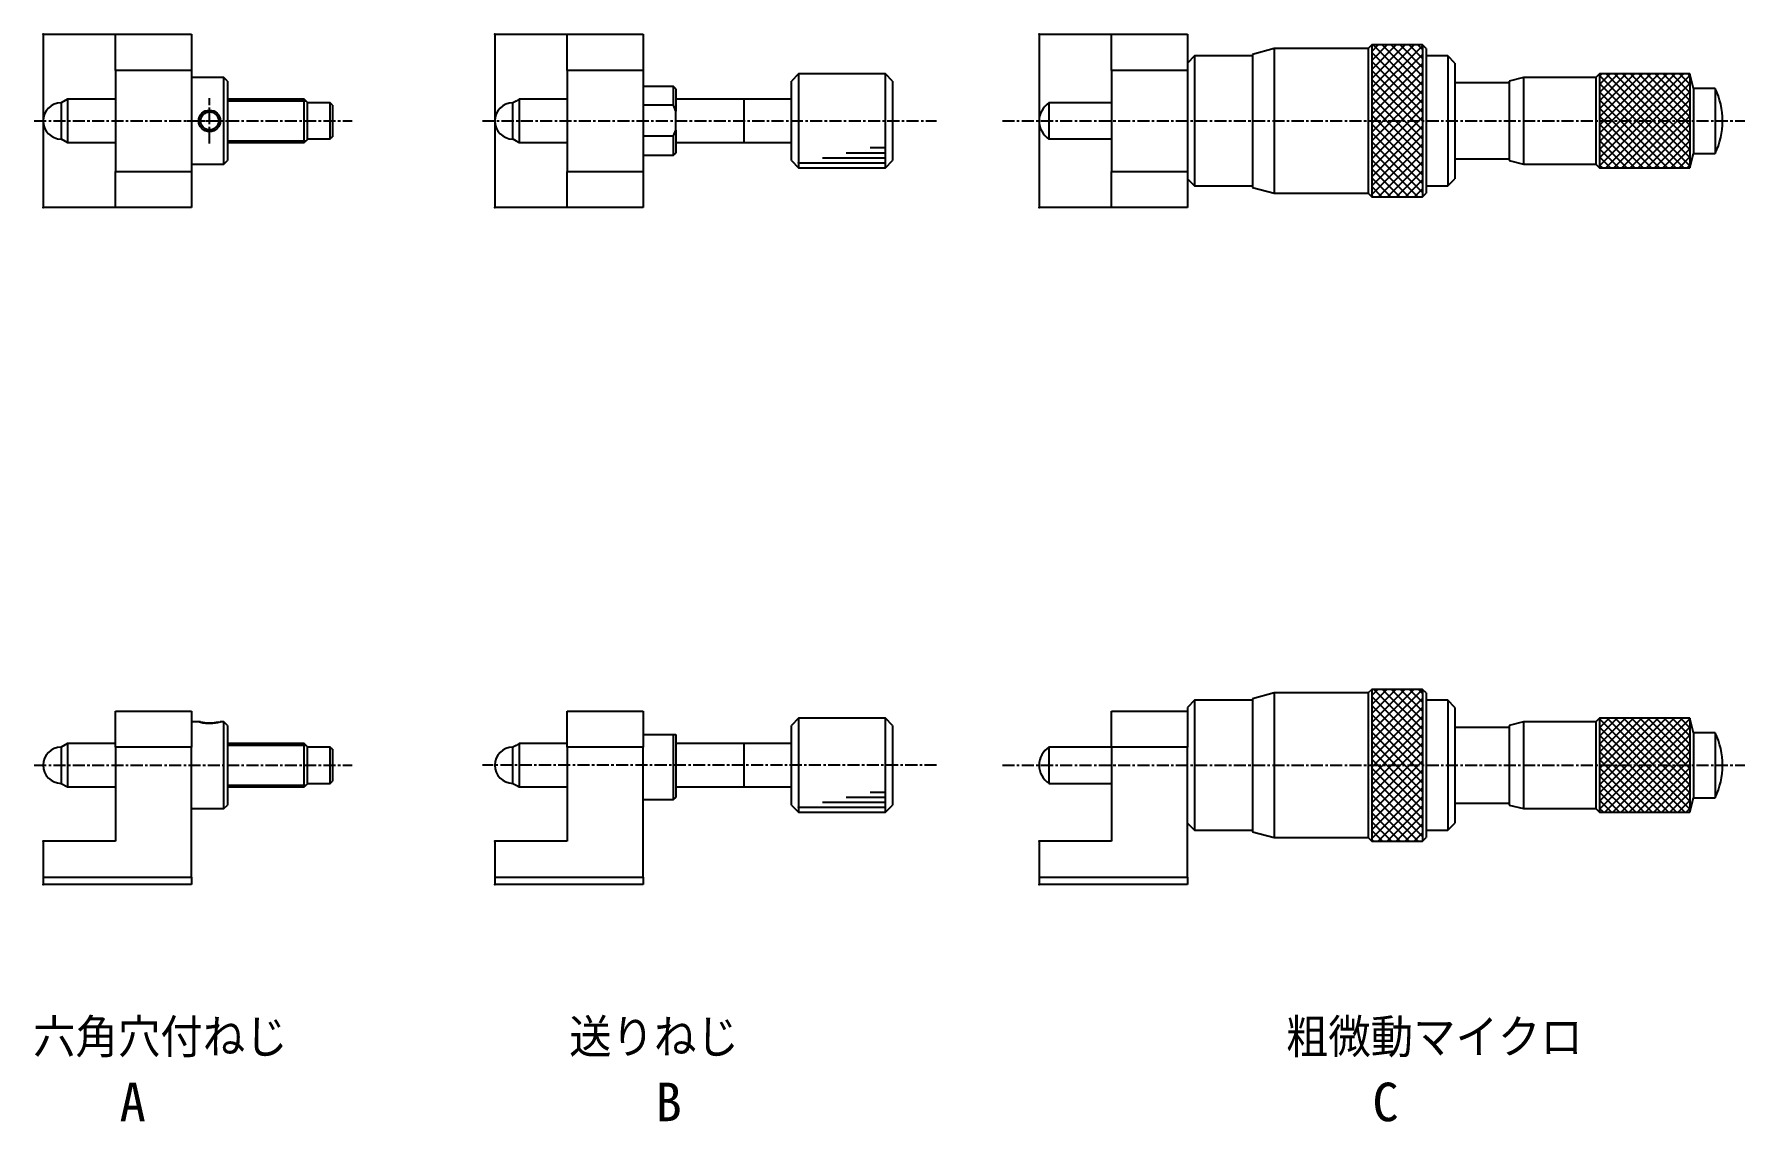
# Model space of a CAD drawing. Extents: x 90 to 467, y 81 to 345.
# Drawn here: x 289.3 to 466.7, y 102 to 214.9 of the extents above; entities that cross this region are included whole.
import ezdxf

# ---------------------------------------------------------------- set-up
doc = ezdxf.new("R2010")
doc.units = 0
doc.linetypes.add('CENTER', pattern=[2, 1.25, -0.25, 0.25, -0.25])
doc.layers.get('0').update_dxf_attribs({"linetype": 'CONTINUOUS'})
doc.styles.add('ｽﾀｲﾙ1', font='txt.shx', dxfattribs={"bigfont": 'bigfont.shx'})

msp = doc.modelspace()

# ---------------------------------------------------------------- linework, layer by layer
at = {"color": 7, "linetype": 'CONTINUOUS'}
for p, q in [((290.24, 214.91), (290.24, 196.91)), ((290.24, 214.91), (297.74, 214.91)), ((297.74, 214.91), (305.61, 214.91)), ((297.74, 211.16), (297.74, 214.91)), ((305.61, 214.91), (305.61, 211.16)), ((337.09, 214.91), (344.59, 214.91)), ((337.09, 214.91), (337.09, 196.91)), ((344.59, 214.91), (352.46, 214.91)), ((344.59, 211.16), (344.59, 214.91)), ((352.46, 214.91), (352.46, 211.16)), ((393.54, 214.91), (393.54, 196.91)), ((393.54, 214.91), (401.04, 214.91)), ((401.04, 214.91), (408.92, 214.91)), ((401.04, 211.16), (401.04, 214.91)), ((408.92, 214.91), (408.92, 211.16)), ((417.92, 213.41), (415.67, 212.81)), ((417.92, 213.41), (417.92, 199.15)), ((427.67, 213.41), (417.92, 213.41)), ((428.04, 213.79), (427.67, 213.41)), ((427.67, 213.41), (427.67, 199.15)), ((433.67, 213.41), (433.29, 213.79)), ((433.67, 213.41), (433.67, 199.15)), ((297.74, 211.16), (297.74, 200.66)), ((305.61, 211.16), (297.74, 211.16)), ((305.61, 211.16), (305.61, 200.66)), ((344.59, 211.16), (344.59, 208.16)), ((352.46, 211.16), (344.59, 211.16)), ((352.46, 211.16), (352.46, 200.66)), ((408.92, 211.16), (401.04, 211.16)), ((401.04, 211.16), (401.04, 200.66)), ((409.67, 212.66), (408.92, 211.91)), ((408.92, 211.16), (408.92, 208)), ((409.67, 212.66), (409.67, 199.83)), ((415.67, 212.66), (409.67, 212.66)), ((415.67, 212.81), (415.67, 199.69)), ((435.92, 212.66), (433.67, 212.66)), ((435.92, 212.66), (435.92, 199.83)), ((436.67, 211.91), (435.92, 212.66)), ((436.67, 211.91), (436.67, 200.5)), ((308.99, 210.41), (305.61, 210.41)), ((308.99, 201.41), (308.99, 210.41)), ((309.36, 210.04), (308.99, 210.41)), ((309.36, 210.04), (309.36, 201.79)), ((355.61, 209.47), (352.46, 209.47)), ((355.61, 207.53), (355.61, 209.47)), ((355.84, 209.25), (355.61, 209.47)), ((368.59, 210.79), (367.84, 210.04)), ((367.84, 208.16), (367.84, 210.04)), ((367.84, 201.79), (367.84, 210.04)), ((377.59, 210.79), (368.59, 210.79)), ((368.59, 210.79), (368.59, 201.04)), ((377.59, 201.04), (377.59, 210.79)), ((378.34, 210.04), (377.59, 210.79)), ((378.34, 210.04), (378.34, 201.79)), ((442.29, 209.85), (436.67, 209.85)), ((443.79, 210.41), (442.29, 210.04)), ((442.29, 210.04), (442.29, 202.19)), ((443.79, 210.41), (443.79, 201.86)), ((451.29, 210.41), (443.79, 210.41)), ((451.67, 210.79), (451.29, 210.41)), ((451.29, 210.41), (451.29, 201.86)), ((461.42, 209.29), (461.04, 210.79)), ((292.76, 208.16), (292.11, 207.79)), ((292.11, 207.79), (292.11, 204.04)), ((297.74, 208.16), (292.76, 208.16)), ((292.76, 208.16), (292.76, 203.66)), ((292.76, 208.16), (292.76, 203.66)), ((317.31, 208.16), (309.36, 208.16)), ((317.5, 207.97), (317.31, 208.16)), ((317.31, 203.66), (317.31, 208.16)), ((317.61, 207.86), (317.5, 207.97)), ((317.61, 207.86), (317.61, 203.96)), ((317.82, 207.79), (317.61, 207.79)), ((320.01, 207.79), (317.82, 207.79)), ((320.24, 207.56), (320.01, 207.79)), ((320.01, 204.04), (320.01, 207.79)), ((339.29, 207.97), (338.96, 207.79)), ((338.96, 204.04), (338.96, 207.79)), ((339.61, 208.16), (339.29, 207.97)), ((344.59, 208.16), (339.61, 208.16)), ((339.61, 208.16), (339.61, 203.66)), ((344.59, 208.16), (344.59, 203.66)), ((355.84, 209.25), (355.84, 206.93)), ((362.96, 208.16), (355.84, 208.16)), ((367.84, 208.16), (362.96, 208.16)), ((362.96, 208.16), (362.96, 208.16)), ((362.97, 208.16), (362.96, 208.16)), ((362.96, 203.66), (362.96, 208.16)), ((367.84, 203.66), (367.84, 208.16)), ((367.84, 203.66), (367.84, 208.16)), ((401.04, 207.79), (394.55, 207.79)), ((394.55, 207.79), (394.55, 204.22)), ((408.92, 208), (408.92, 203.82)), ((461.42, 209.29), (461.42, 202.87)), ((463.66, 209.29), (461.42, 209.29)), ((463.66, 209.29), (463.66, 202.87)), ((320.24, 207.56), (320.24, 204.26)), ((355.61, 207.53), (352.46, 207.53)), ((355.84, 206.93), (355.61, 207.53)), ((355.84, 204.95), (355.84, 206.93)), ((320.01, 204.04), (320.24, 204.26)), ((352.46, 204.35), (355.61, 204.35)), ((355.61, 204.35), (355.84, 204.95)), ((355.61, 202.35), (355.61, 204.35)), ((355.84, 204.95), (355.84, 202.57)), ((394.55, 204.22), (394.55, 204.04)), ((292.11, 204.04), (292.76, 203.66)), ((292.76, 203.66), (297.74, 203.66)), ((309.36, 203.66), (317.31, 203.66)), ((317.31, 203.66), (317.5, 203.85)), ((317.61, 203.96), (317.5, 203.85)), ((317.61, 204.04), (317.82, 204.04)), ((317.82, 204.04), (320.01, 204.04)), ((338.96, 204.04), (339.29, 203.85)), ((339.29, 203.85), (339.61, 203.66)), ((339.61, 203.66), (344.59, 203.66)), ((344.59, 203.66), (344.59, 200.66)), ((352.46, 202.35), (355.61, 202.35)), ((355.61, 202.35), (355.84, 202.57)), ((355.84, 203.66), (362.96, 203.66)), ((362.96, 203.66), (367.84, 203.66)), ((362.96, 203.66), (362.96, 203.66)), ((362.96, 203.66), (362.97, 203.66)), ((367.84, 201.79), (367.84, 203.66)), ((394.55, 204.04), (401.04, 204.04)), ((408.92, 203.82), (408.92, 200.66)), ((461.04, 201.04), (461.42, 202.54)), ((461.42, 202.87), (461.42, 202.54)), ((461.42, 202.54), (463.66, 202.54)), ((463.66, 202.87), (463.66, 202.54)), ((297.74, 196.91), (297.74, 200.66)), ((297.74, 200.66), (305.61, 200.66)), ((305.61, 201.41), (308.99, 201.41)), ((305.61, 200.66), (305.61, 196.91)), ((308.99, 201.41), (309.36, 201.79)), ((344.59, 196.91), (344.59, 200.66)), ((344.59, 200.66), (352.46, 200.66)), ((352.46, 200.66), (352.46, 196.91)), ((367.84, 201.79), (368.59, 201.04)), ((368.59, 201.04), (377.59, 201.04)), ((377.59, 201.04), (378.34, 201.79)), ((401.04, 200.66), (408.92, 200.66)), ((401.04, 196.91), (401.04, 200.66)), ((408.92, 200.66), (408.92, 196.91)), ((436.67, 201.97), (442.29, 201.97)), ((436.67, 200.5), (436.67, 199.91)), ((442.29, 202.19), (442.29, 201.79)), ((442.29, 201.79), (443.79, 201.41)), ((443.79, 201.86), (443.79, 201.41)), ((443.79, 201.41), (451.29, 201.41)), ((451.29, 201.86), (451.29, 201.41)), ((451.29, 201.41), (451.67, 201.04)), ((451.67, 201.52), (451.67, 201.04)), ((461.04, 201.52), (461.04, 201.04)), ((408.92, 199.91), (409.67, 199.16)), ((409.67, 199.83), (409.67, 199.16)), ((409.67, 199.16), (415.67, 199.16)), ((415.67, 199.69), (415.67, 199.01)), ((415.67, 199.01), (417.92, 198.41)), ((417.92, 199.15), (417.92, 198.41)), ((427.67, 199.15), (427.67, 198.41)), ((428.04, 198.82), (428.04, 198.04)), ((433.29, 198.82), (433.29, 198.04)), ((433.67, 199.16), (435.92, 199.16)), ((433.67, 199.15), (433.67, 198.41)), ((435.92, 199.16), (436.67, 199.91)), ((435.92, 199.83), (435.92, 199.16)), ((417.92, 198.41), (427.67, 198.41)), ((427.67, 198.41), (428.04, 198.04)), ((433.29, 198.04), (433.67, 198.41)), ((297.74, 196.91), (290.24, 196.91)), ((305.61, 196.91), (297.74, 196.91)), ((344.59, 196.91), (337.09, 196.91)), ((352.46, 196.91), (344.59, 196.91)), ((401.04, 196.91), (393.54, 196.91)), ((408.92, 196.91), (401.04, 196.91)), ((409.67, 145.8), (408.92, 145.05)), ((409.67, 145.8), (409.67, 141.97)), ((415.67, 145.8), (409.67, 145.8)), ((417.92, 146.55), (415.67, 145.95)), ((415.67, 145.95), (415.67, 142.04)), ((417.92, 146.55), (417.92, 142.3)), ((427.67, 146.55), (417.92, 146.55)), ((428.04, 146.92), (427.67, 146.55)), ((427.67, 146.55), (427.67, 142.3)), ((433.29, 146.92), (433.29, 142.46)), ((433.67, 146.55), (433.29, 146.92)), ((433.67, 146.55), (433.67, 142.3)), ((435.92, 145.8), (433.67, 145.8)), ((435.92, 145.8), (435.92, 141.97)), ((436.67, 145.05), (435.92, 145.8)), ((297.74, 140.92), (297.74, 144.67)), ((297.74, 144.67), (305.61, 144.67)), ((305.61, 144.67), (305.61, 140.92)), ((344.59, 141.3), (344.59, 144.67)), ((344.59, 144.67), (352.46, 144.67)), ((352.46, 144.67), (352.46, 140.92)), ((368.59, 143.92), (367.84, 143.17)), ((377.59, 143.92), (368.59, 143.92)), ((368.59, 143.92), (368.59, 134.17)), ((378.34, 143.17), (377.59, 143.92)), ((377.59, 139.05), (377.59, 143.92)), ((401.04, 144.67), (408.92, 144.67)), ((401.04, 140.92), (401.04, 144.67)), ((408.92, 145.05), (408.92, 144.67)), ((408.92, 144.67), (408.92, 140.92)), ((436.67, 145.05), (436.67, 141.65)), ((451.67, 143.92), (451.29, 143.55)), ((451.67, 143.92), (451.67, 141.16)), ((461.42, 142.42), (461.04, 143.92)), ((461.04, 143.92), (461.04, 141.16)), ((306.55, 143.55), (305.61, 143.55)), ((308.99, 143.55), (308.61, 143.55)), ((308.99, 134.55), (308.99, 143.55)), ((309.36, 143.17), (308.99, 143.55)), ((309.36, 143.17), (309.36, 134.92)), ((352.46, 142.25), (355.61, 142.25)), ((355.61, 135.48), (355.61, 142.25)), ((355.61, 142.25), (355.84, 142.24)), ((355.84, 142.24), (355.84, 135.71)), ((367.84, 134.92), (367.84, 143.17)), ((378.34, 143.17), (378.34, 139.05)), ((409.67, 141.97), (409.67, 132.3)), ((415.67, 142.04), (415.67, 132.15)), ((417.92, 142.3), (417.92, 131.55)), ((427.67, 142.3), (427.67, 131.55)), ((428.04, 142.46), (428.04, 131.17)), ((433.67, 142.3), (433.67, 131.55)), ((435.92, 141.97), (435.92, 132.3)), ((442.29, 142.98), (436.67, 142.98)), ((443.79, 143.55), (442.29, 143.17)), ((442.29, 143.17), (442.29, 140.84)), ((451.29, 143.55), (443.79, 143.55)), ((443.79, 143.55), (443.79, 141)), ((451.29, 143.55), (451.29, 141)), ((463.66, 142.42), (461.42, 142.42)), ((461.42, 142.42), (461.42, 140.51)), ((463.66, 142.42), (463.66, 140.51)), ((292.76, 141.3), (292.11, 140.92)), ((292.11, 140.92), (292.11, 137.17)), ((297.74, 141.3), (292.76, 141.3)), ((292.76, 141.3), (292.76, 136.8)), ((292.76, 141.3), (292.76, 136.8)), ((297.74, 140.92), (297.74, 131.17)), ((305.61, 140.92), (297.74, 140.92)), ((305.61, 127.42), (305.61, 140.92)), ((317.31, 141.3), (309.36, 141.3)), ((317.31, 136.8), (317.31, 141.3)), ((317.5, 141.11), (317.31, 141.3)), ((317.61, 141), (317.5, 141.11)), ((317.61, 141), (317.61, 137.1)), ((317.61, 141), (317.61, 137.1)), ((317.82, 140.92), (317.61, 140.92)), ((320.01, 140.92), (317.82, 140.92)), ((320.01, 137.17), (320.01, 140.92)), ((320.24, 140.7), (320.01, 140.92)), ((320.24, 140.7), (320.24, 137.4)), ((339.29, 141.11), (338.96, 140.92)), ((338.96, 137.17), (338.96, 140.92)), ((339.61, 141.3), (339.29, 141.11)), ((344.59, 141.3), (339.61, 141.3)), ((339.61, 141.3), (339.61, 136.8)), ((344.59, 140.92), (344.59, 141.3)), ((352.46, 140.92), (344.59, 140.92)), ((344.59, 140.92), (344.59, 136.8)), ((352.46, 127.42), (352.46, 140.92)), ((362.97, 141.3), (355.84, 141.3)), ((362.96, 136.8), (362.96, 141.3)), ((367.84, 141.3), (362.96, 141.3)), ((401.04, 140.92), (394.55, 140.92)), ((394.55, 140.92), (394.55, 139.86)), ((408.92, 140.92), (401.04, 140.92)), ((401.04, 140.92), (401.04, 131.17)), ((408.92, 127.42), (408.92, 140.92)), ((436.67, 141.65), (436.67, 133.05)), ((442.29, 140.84), (442.29, 134.92)), ((443.79, 141), (443.79, 134.55)), ((451.29, 141), (451.29, 134.55)), ((461.42, 140.51), (461.42, 135.67)), ((463.66, 140.51), (463.66, 135.67)), ((377.59, 134.17), (377.59, 139.05)), ((378.34, 139.05), (378.34, 134.92)), ((394.55, 139.86), (394.55, 137.17)), ((292.11, 137.17), (292.76, 136.8)), ((292.76, 136.8), (297.74, 136.8)), ((309.36, 136.8), (317.31, 136.8)), ((317.31, 136.8), (317.5, 136.98)), ((317.61, 137.1), (317.5, 136.98)), ((317.61, 137.17), (317.82, 137.17)), ((317.82, 137.17), (320.01, 137.17)), ((320.01, 137.17), (320.24, 137.4)), ((338.96, 137.17), (339.29, 136.98)), ((339.29, 136.98), (339.61, 136.8)), ((339.61, 136.8), (344.59, 136.8)), ((344.59, 136.8), (344.59, 131.17)), ((355.84, 136.8), (362.96, 136.8)), ((362.96, 136.8), (367.84, 136.8)), ((362.96, 136.8), (362.96, 136.8)), ((362.96, 136.8), (362.97, 136.8)), ((394.55, 137.17), (401.04, 137.17)), ((308.99, 134.55), (309.36, 134.92)), ((352.46, 135.48), (355.61, 135.48)), ((355.61, 135.48), (355.84, 135.71)), ((367.84, 134.92), (368.59, 134.17)), ((377.59, 134.17), (378.34, 134.92)), ((436.67, 135.11), (442.29, 135.11)), ((442.29, 134.92), (443.79, 134.55)), ((461.04, 134.17), (461.42, 135.67)), ((461.42, 135.67), (463.66, 135.67)), ((305.61, 134.55), (308.99, 134.55)), ((368.59, 134.17), (377.59, 134.17)), ((443.79, 134.55), (451.29, 134.55)), ((451.29, 134.55), (451.67, 134.17)), ((408.92, 133.05), (409.67, 132.3)), ((409.67, 132.3), (415.67, 132.3)), ((415.67, 132.15), (417.92, 131.55)), ((417.92, 131.55), (427.67, 131.55)), ((427.67, 131.55), (428.04, 131.17)), ((433.29, 131.17), (433.67, 131.55)), ((433.67, 132.3), (435.92, 132.3)), ((435.92, 132.3), (436.67, 133.05)), ((297.74, 131.17), (290.24, 131.17)), ((290.24, 131.17), (290.24, 126.67)), ((344.59, 131.17), (337.09, 131.17)), ((337.09, 131.17), (337.09, 126.67)), ((401.04, 131.17), (393.54, 131.17)), ((393.54, 131.17), (393.54, 126.67)), ((290.24, 127.42), (305.61, 127.42)), ((305.61, 126.67), (290.24, 126.67)), ((305.61, 127.42), (305.61, 126.67)), ((337.09, 127.42), (352.46, 127.42)), ((352.46, 126.67), (337.09, 126.67)), ((352.46, 127.42), (352.46, 126.67)), ((393.54, 127.42), (408.92, 127.42)), ((408.92, 126.67), (393.54, 126.67)), ((408.92, 127.42), (408.92, 126.67))]:
    msp.add_line(p, q, dxfattribs=at)
at = {"color": 3, "linetype": 'CONTINUOUS'}
for p, q in [((428.04, 213.79), (428.04, 198.82)), ((433.29, 213.79), (428.04, 213.79)), ((428.04, 213.11), (428.72, 213.79)), ((428.04, 212.18), (429.65, 213.79)), ((428.04, 211.25), (430.58, 213.79)), ((428.04, 210.32), (431.51, 213.79)), ((428.04, 209.39), (432.43, 213.79)), ((428.04, 208.47), (433.29, 213.72)), ((433.29, 207.76), (428.04, 213.01)), ((433.29, 208.69), (428.19, 213.79)), ((433.29, 209.62), (429.12, 213.79)), ((433.29, 210.54), (430.05, 213.79)), ((433.29, 211.47), (430.98, 213.79)), ((433.29, 212.4), (431.91, 213.79)), ((433.29, 213.33), (432.83, 213.79)), ((433.29, 213.79), (433.29, 198.82)), ((428.04, 207.54), (433.29, 212.79)), ((433.29, 206.83), (428.04, 212.08)), ((428.04, 206.61), (433.29, 211.86)), ((433.29, 205.9), (428.04, 211.15)), ((428.04, 205.68), (433.29, 210.93)), ((433.29, 204.97), (428.04, 210.22)), ((428.04, 204.75), (433.29, 210)), ((451.67, 210.79), (451.67, 201.52)), ((461.04, 210.79), (451.67, 210.79)), ((451.67, 210.55), (451.91, 210.79)), ((451.67, 209.7), (452.75, 210.79)), ((451.67, 208.86), (453.6, 210.79)), ((451.67, 208.01), (454.44, 210.79)), ((451.67, 207.17), (455.29, 210.79)), ((451.67, 206.32), (456.13, 210.79)), ((451.67, 205.48), (456.98, 210.79)), ((451.67, 204.63), (457.82, 210.79)), ((451.67, 203.79), (458.67, 210.79)), ((451.67, 202.94), (459.51, 210.79)), ((451.67, 202.09), (460.36, 210.79)), ((461.04, 201.26), (451.67, 210.63)), ((451.67, 201.25), (461.04, 210.62)), ((460.42, 201.04), (451.67, 209.79)), ((452.3, 201.04), (461.04, 209.78)), ((461.04, 202.1), (452.36, 210.79)), ((461.04, 202.95), (453.2, 210.79)), ((461.04, 203.79), (454.05, 210.79)), ((461.04, 204.64), (454.89, 210.79)), ((461.04, 205.48), (455.74, 210.79)), ((461.04, 206.33), (456.58, 210.79)), ((461.04, 207.17), (457.43, 210.79)), ((461.04, 208.02), (458.27, 210.79)), ((461.04, 208.86), (459.12, 210.79)), ((461.04, 209.71), (459.96, 210.79)), ((461.04, 210.55), (460.81, 210.79)), ((461.04, 210.79), (461.04, 201.52)), ((317.5, 207.97), (309.36, 207.97)), ((362.96, 207.79), (362.96, 208.16)), ((362.96, 204.03), (362.96, 207.79)), ((433.29, 204.05), (428.04, 209.3)), ((428.04, 203.83), (433.29, 209.08)), ((433.29, 203.12), (428.04, 208.37)), ((428.04, 202.9), (433.29, 208.15)), ((459.57, 201.04), (451.67, 208.94)), ((458.73, 201.04), (451.67, 208.09)), ((453.14, 201.04), (461.04, 208.93)), ((453.99, 201.04), (461.04, 208.09)), ((433.29, 202.19), (428.04, 207.44)), ((428.04, 201.97), (433.29, 207.22)), ((433.29, 201.26), (428.04, 206.51)), ((428.04, 201.04), (433.29, 206.29)), ((457.88, 201.04), (451.67, 207.25)), ((457.04, 201.04), (451.67, 206.4)), ((454.83, 201.04), (461.04, 207.24)), ((455.68, 201.04), (461.04, 206.4)), ((433.29, 200.33), (428.04, 205.58)), ((428.04, 200.11), (433.29, 205.36)), ((433.29, 199.41), (428.04, 204.66)), ((428.04, 199.19), (433.29, 204.44)), ((456.19, 201.04), (451.67, 205.56)), ((455.34, 201.04), (451.67, 204.71)), ((456.52, 201.04), (461.04, 205.55)), ((457.37, 201.04), (461.04, 204.71)), ((309.36, 203.85), (317.5, 203.85)), ((362.96, 203.66), (362.96, 204.03)), ((373.53, 202.61), (377.59, 202.61)), ((376, 203.14), (377.59, 203.14)), ((433.29, 198.48), (428.04, 203.73)), ((428.04, 198.26), (433.29, 203.51)), ((432.81, 198.04), (428.04, 202.8)), ((428.75, 198.04), (433.29, 202.58)), ((454.5, 201.04), (451.67, 203.87)), ((453.65, 201.04), (451.67, 203.02)), ((458.22, 201.04), (461.04, 203.86)), ((459.06, 201.04), (461.04, 203.02)), ((368.59, 201.56), (377.59, 201.56)), ((371.06, 202.09), (377.59, 202.09)), ((431.88, 198.04), (428.04, 201.87)), ((430.95, 198.04), (428.04, 200.94)), ((429.68, 198.04), (433.29, 201.65)), ((430.6, 198.04), (433.29, 200.72)), ((452.81, 201.04), (451.67, 202.18)), ((451.96, 201.04), (451.67, 201.33)), ((451.67, 201.04), (461.04, 201.04)), ((459.91, 201.04), (461.04, 202.17)), ((460.75, 201.04), (461.04, 201.33)), ((430.02, 198.04), (428.04, 200.02)), ((429.09, 198.04), (428.04, 199.09)), ((431.53, 198.04), (433.29, 199.8)), ((432.46, 198.04), (433.29, 198.87)), ((428.17, 198.04), (428.04, 198.16)), ((428.04, 198.04), (433.29, 198.04)), ((428.04, 146.92), (428.04, 142.46)), ((433.29, 146.92), (428.04, 146.92)), ((428.04, 146.29), (428.68, 146.92)), ((428.04, 145.36), (429.61, 146.92)), ((428.04, 144.43), (430.53, 146.92)), ((428.04, 143.5), (431.46, 146.92)), ((428.04, 142.57), (432.39, 146.92)), ((428.04, 141.65), (433.29, 146.9)), ((433.29, 140.94), (428.04, 146.19)), ((428.04, 140.72), (433.29, 145.97)), ((433.29, 141.87), (428.24, 146.92)), ((433.29, 142.79), (429.16, 146.92)), ((433.29, 143.72), (430.09, 146.92)), ((433.29, 144.65), (431.02, 146.92)), ((433.29, 145.58), (431.95, 146.92)), ((433.29, 146.51), (432.88, 146.92)), ((433.29, 140.01), (428.04, 145.26)), ((428.04, 139.79), (433.29, 145.04)), ((433.29, 139.08), (428.04, 144.33)), ((428.04, 138.86), (433.29, 144.11)), ((461.04, 143.92), (451.67, 143.92)), ((451.67, 143.78), (451.81, 143.92)), ((451.67, 142.93), (452.66, 143.92)), ((451.67, 142.08), (453.5, 143.92)), ((451.67, 141.24), (454.35, 143.92)), ((451.67, 140.39), (455.19, 143.92)), ((451.67, 139.55), (456.04, 143.92)), ((451.67, 138.7), (456.88, 143.92)), ((451.67, 137.86), (457.73, 143.92)), ((451.67, 137.01), (458.57, 143.92)), ((451.67, 136.17), (459.42, 143.92)), ((451.67, 135.32), (460.26, 143.92)), ((461.04, 134.48), (451.67, 143.86)), ((451.67, 134.48), (461.04, 143.85)), ((461.04, 135.33), (452.45, 143.92)), ((461.04, 136.17), (453.29, 143.92)), ((461.04, 137.02), (454.14, 143.92)), ((461.04, 137.86), (454.99, 143.92)), ((461.04, 138.71), (455.83, 143.92)), ((461.04, 139.55), (456.68, 143.92)), ((461.04, 140.4), (457.52, 143.92)), ((461.04, 141.25), (458.37, 143.92)), ((461.04, 142.09), (459.21, 143.92)), ((461.04, 142.94), (460.06, 143.92)), ((461.04, 143.78), (460.9, 143.92)), ((306.54, 143.5), (306.36, 143.55)), ((433.29, 138.15), (428.04, 143.4)), ((428.04, 137.93), (433.29, 143.18)), ((433.29, 137.23), (428.04, 142.48)), ((428.04, 137), (433.29, 142.25)), ((433.29, 142.46), (433.29, 131.17)), ((460.51, 134.17), (451.67, 143.01)), ((459.66, 134.17), (451.67, 142.17)), ((452.21, 134.17), (461.04, 143.01)), ((453.05, 134.17), (461.04, 142.16)), ((317.5, 141.11), (309.36, 141.11)), ((362.96, 141.2), (362.96, 141.3)), ((362.96, 139.14), (362.96, 141.2)), ((433.29, 136.3), (428.04, 141.55)), ((428.04, 136.08), (433.29, 141.33)), ((433.29, 135.37), (428.04, 140.62)), ((428.04, 135.15), (433.29, 140.4)), ((458.82, 134.17), (451.67, 141.32)), ((451.67, 141.16), (451.67, 134.17)), ((457.97, 134.17), (451.67, 140.48)), ((453.9, 134.17), (461.04, 141.32)), ((454.74, 134.17), (461.04, 140.47)), ((461.04, 141.16), (461.04, 134.17)), ((362.96, 136.98), (362.96, 139.14)), ((433.29, 134.44), (428.04, 139.69)), ((428.04, 134.22), (433.29, 139.47)), ((433.29, 133.51), (428.04, 138.76)), ((428.04, 133.29), (433.29, 138.54)), ((457.13, 134.17), (451.67, 139.63)), ((456.28, 134.17), (451.67, 138.79)), ((455.59, 134.17), (461.04, 139.63)), ((456.43, 134.17), (461.04, 138.78)), ((309.36, 136.98), (317.5, 136.98)), ((362.96, 136.89), (362.96, 136.98)), ((362.96, 136.8), (362.96, 136.89)), ((433.29, 132.58), (428.04, 137.83)), ((428.04, 132.36), (433.29, 137.61)), ((433.29, 131.66), (428.04, 136.91)), ((428.04, 131.44), (433.29, 136.69)), ((455.44, 134.17), (451.67, 137.94)), ((454.59, 134.17), (451.67, 137.1)), ((457.28, 134.17), (461.04, 137.94)), ((458.12, 134.17), (461.04, 137.09)), ((371.06, 135.22), (377.59, 135.22)), ((373.53, 135.75), (377.59, 135.75)), ((376, 136.27), (377.59, 136.27)), ((432.85, 131.17), (428.04, 135.98)), ((431.92, 131.17), (428.04, 135.05)), ((428.7, 131.17), (433.29, 135.76)), ((453.75, 134.17), (451.67, 136.25)), ((452.9, 134.17), (451.67, 135.41)), ((458.97, 134.17), (461.04, 136.25)), ((459.81, 134.17), (461.04, 135.4)), ((368.59, 134.7), (377.59, 134.7)), ((430.99, 131.17), (428.04, 134.12)), ((430.07, 131.17), (428.04, 133.19)), ((429.63, 131.17), (433.29, 134.83)), ((430.56, 131.17), (433.29, 133.9)), ((452.06, 134.17), (451.67, 134.56)), ((451.67, 134.17), (461.04, 134.17)), ((460.66, 134.17), (461.04, 134.56)), ((429.14, 131.17), (428.04, 132.27)), ((428.21, 131.17), (428.04, 131.34)), ((431.49, 131.17), (433.29, 132.97)), ((432.42, 131.17), (433.29, 132.05)), ((428.04, 131.17), (433.29, 131.17))]:
    msp.add_line(p, q, dxfattribs=at)
at = {"color": 1, "linetype": 'CENTER'}
for p, q in [((307.49, 203.56), (307.49, 208.26)), ((289.31, 205.91), (322.27, 205.91)), ((305.14, 205.91), (309.84, 205.91)), ((335.79, 205.91), (382.91, 205.91)), ((389.73, 205.91), (466.73, 205.91)), ((289.31, 139.05), (322.27, 139.05)), ((382.91, 139.05), (335.79, 139.05)), ((389.73, 139.05), (466.73, 139.05))]:
    msp.add_line(p, q, dxfattribs=at)
at = {"color": 3, "linetype": 'CONTINUOUS'}
msp.add_circle((307.49, 205.91), 1.12, dxfattribs=at)
at = {"color": 7, "linetype": 'CONTINUOUS'}
msp.add_circle((307.49, 205.91), 0.937, dxfattribs=at)
for centre, radius, start, end in [((292.11, 205.91), 1.88, 90, 180), ((338.96, 205.91), 1.88, 90, 180), ((395.79, 205.91), 2.25, 123.5573, 180), ((456.54, 205.91), 7.88, 0, 25.3769), ((292.11, 205.91), 1.88, 180, 270), ((338.96, 205.91), 1.88, 180, 270), ((395.79, 205.91), 2.25, 180, 236.4427), ((456.54, 205.91), 7.88, 334.6231, 0), ((307.49, 147.95), 4.5, 257.9754, 282.0246), ((456.54, 139.05), 7.88, 0, 25.3769), ((292.11, 139.05), 1.88, 90, 180), ((338.96, 139.05), 1.88, 90, 180), ((395.79, 139.05), 2.25, 123.5573, 180), ((292.11, 139.05), 1.88, 180, 270), ((338.96, 139.05), 1.88, 180, 270), ((395.79, 139.05), 2.25, 180, 236.4427), ((456.54, 139.05), 7.88, 334.6231, 0)]:
    msp.add_arc(centre, radius, start, end, dxfattribs=at)
at = {"color": 3, "linetype": 'CONTINUOUS'}
msp.add_arc((307.49, 147.89), 4.48, 257.7867, 284.4975, dxfattribs=at)
at = {"color": 7, "linetype": 'CONTINUOUS'}
for p in [(290.24, 214.91), (337.09, 214.91), (393.54, 214.91), (464.42, 205.91), (368.59, 201.56), (290.24, 196.91), (337.09, 196.91), (393.54, 196.91), (368.59, 134.7), (290.24, 131.17), (337.09, 131.17), (393.54, 131.17), (290.24, 126.67), (337.09, 126.67), (393.54, 126.67)]:
    msp.add_point(p, dxfattribs=at)

# ---------------------------------------------------------------- texts
at = {"style": 'ｽﾀｲﾙ1'}
for s, p in [('六角穴付ねじ', (289.19, 108.75)), ('送りねじ', (344.79, 108.75)), ('粗微動マイクロ', (419.13, 108.75))]:
    msp.add_text(s, height=4, dxfattribs=at).set_placement(p)
for s, p in [('A', (298.16, 102.11)), ('B', (353.75, 102.11)), ('C', (428.1, 102.11))]:
    msp.add_text(s, height=4).set_placement(p)

doc.saveas('drawing.dxf')
